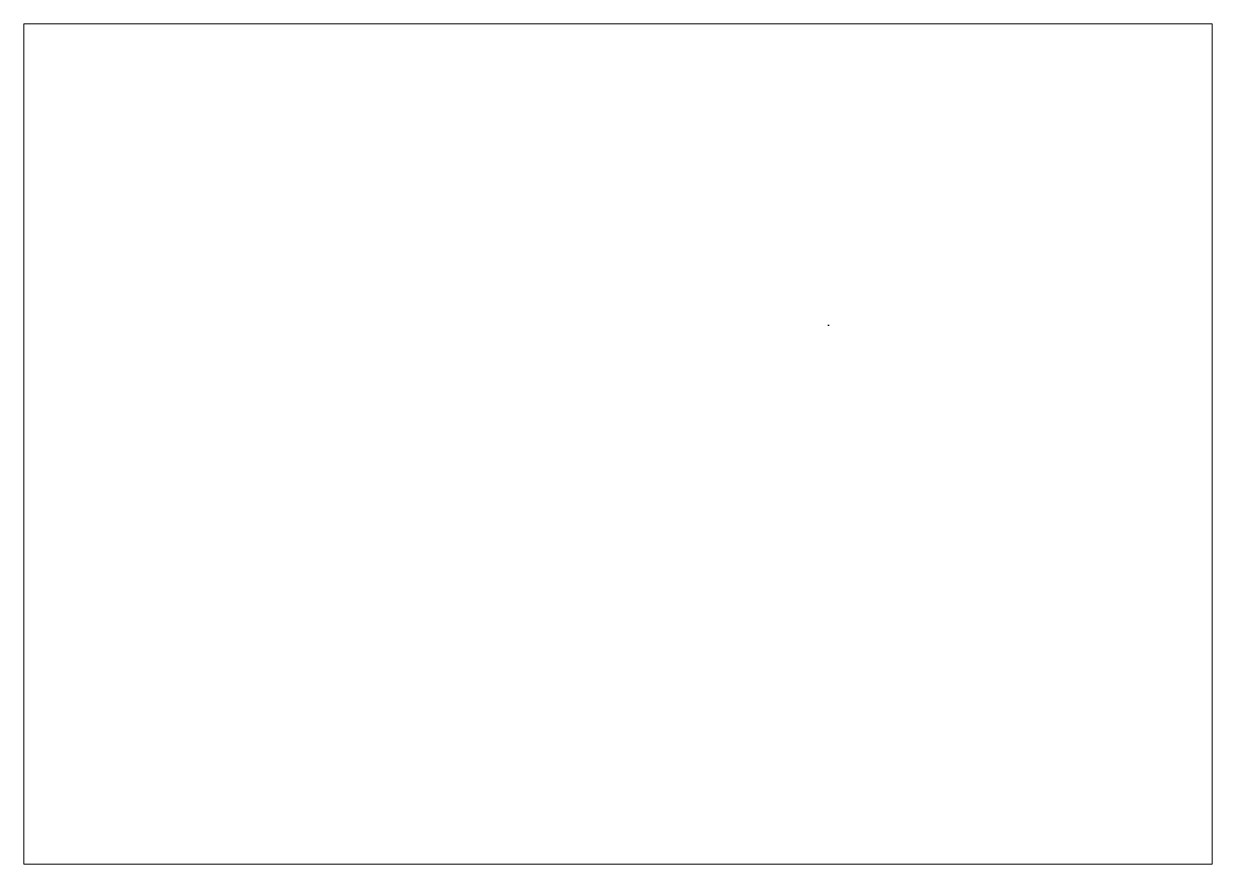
# Paper-space layout 'HDM_9' of a CAD drawing. Header units: millimetres. Extents: x 0 to 420, y 0 to 297.
# The model-space entities are those that its viewports show. They can reach past a viewport. Long polylines and large blocks are cut down to what shows.
import ezdxf

# ---------------------------------------------------------------- set-up
doc = ezdxf.new("R2010")
doc.units = ezdxf.units.MM
doc.layers.add('0-图框图名', color=2, linetype='Continuous')
doc.layers.add('AA_填充算量层', color=7, linetype='Continuous')

msp = doc.modelspace()

# ---------------------------------------------------------------- hatches: boundary and pattern name
at = {"layer": 'AA_填充算量层', "true_color": 0x6464ff}
h = msp.add_hatch(dxfattribs=at)
h.set_pattern_fill('ANSI31', color=171, scale=0.8)
h.paths.add_polyline_path([(367.8442, -3666.6928), (368.3333, -3666.64), (369.7326, -3666.3378), (369.5669, -3666.6928)])
at = {"layer": 'AA_填充算量层', "true_color": 0xffd700}
h = msp.add_hatch(dxfattribs=at)
h.set_pattern_fill('ANSI31', color=40, scale=0.8)
h.paths.add_polyline_path([(282.6714, -3670.3588), (285.1497, -3670.5), (283.6159, -3670.4126), (283.6353, -3670.51), (282.302, -3670.51), (282.2746, -3670.3731), (282.2746, -3670.3731)])
at = {"layer": 'AA_填充算量层', "true_color": 0x6464ff}
h = msp.add_hatch(dxfattribs=at)
h.set_pattern_fill('ANSI31', color=171, scale=0.8)
h.paths.add_polyline_path([(145.4571, -3806.8675), (146.2425, -3807.0359), (144.8642, -3806.9738)])

psp = doc.layouts.new('HDM_9')

# ---------------------------------------------------------------- viewports
at = {"layer": '0-图框图名'}
psp.add_viewport(center=(210, 148.5), size=(420, 297), view_center_point=(210, -3712.5), view_height=297, dxfattribs=at)

doc.saveas('drawing.dxf')
